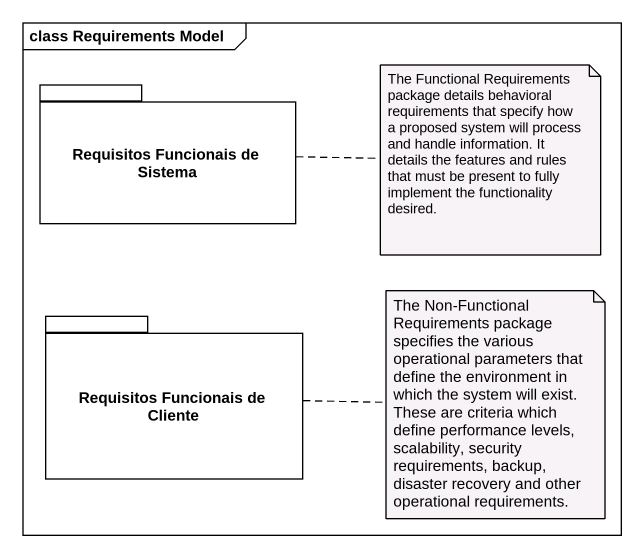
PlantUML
@startuml
mainframe class Requirements Model
package "Requisitos Funcionais de Sistema" as Requisitos_Funcionais_de {
}
package "Requisitos Funcionais de Cliente" as Requisitos_Funcionais_de_2 {
}
note right of Requisitos_Funcionais_de : The Functional Requirements package details behavioral requirements that specify how a proposed system will process and handle information. It details the features and rules that must be present to fully implement the functionality desired.
note right of Requisitos_Funcionais_de_2 : The Non-Functional Requirements package specifies the various operational parameters that define the environment in which the system will exist. These are criteria which define performance levels, scalability, security requirements, backup, disaster recovery and other operational requirements.
@enduml
